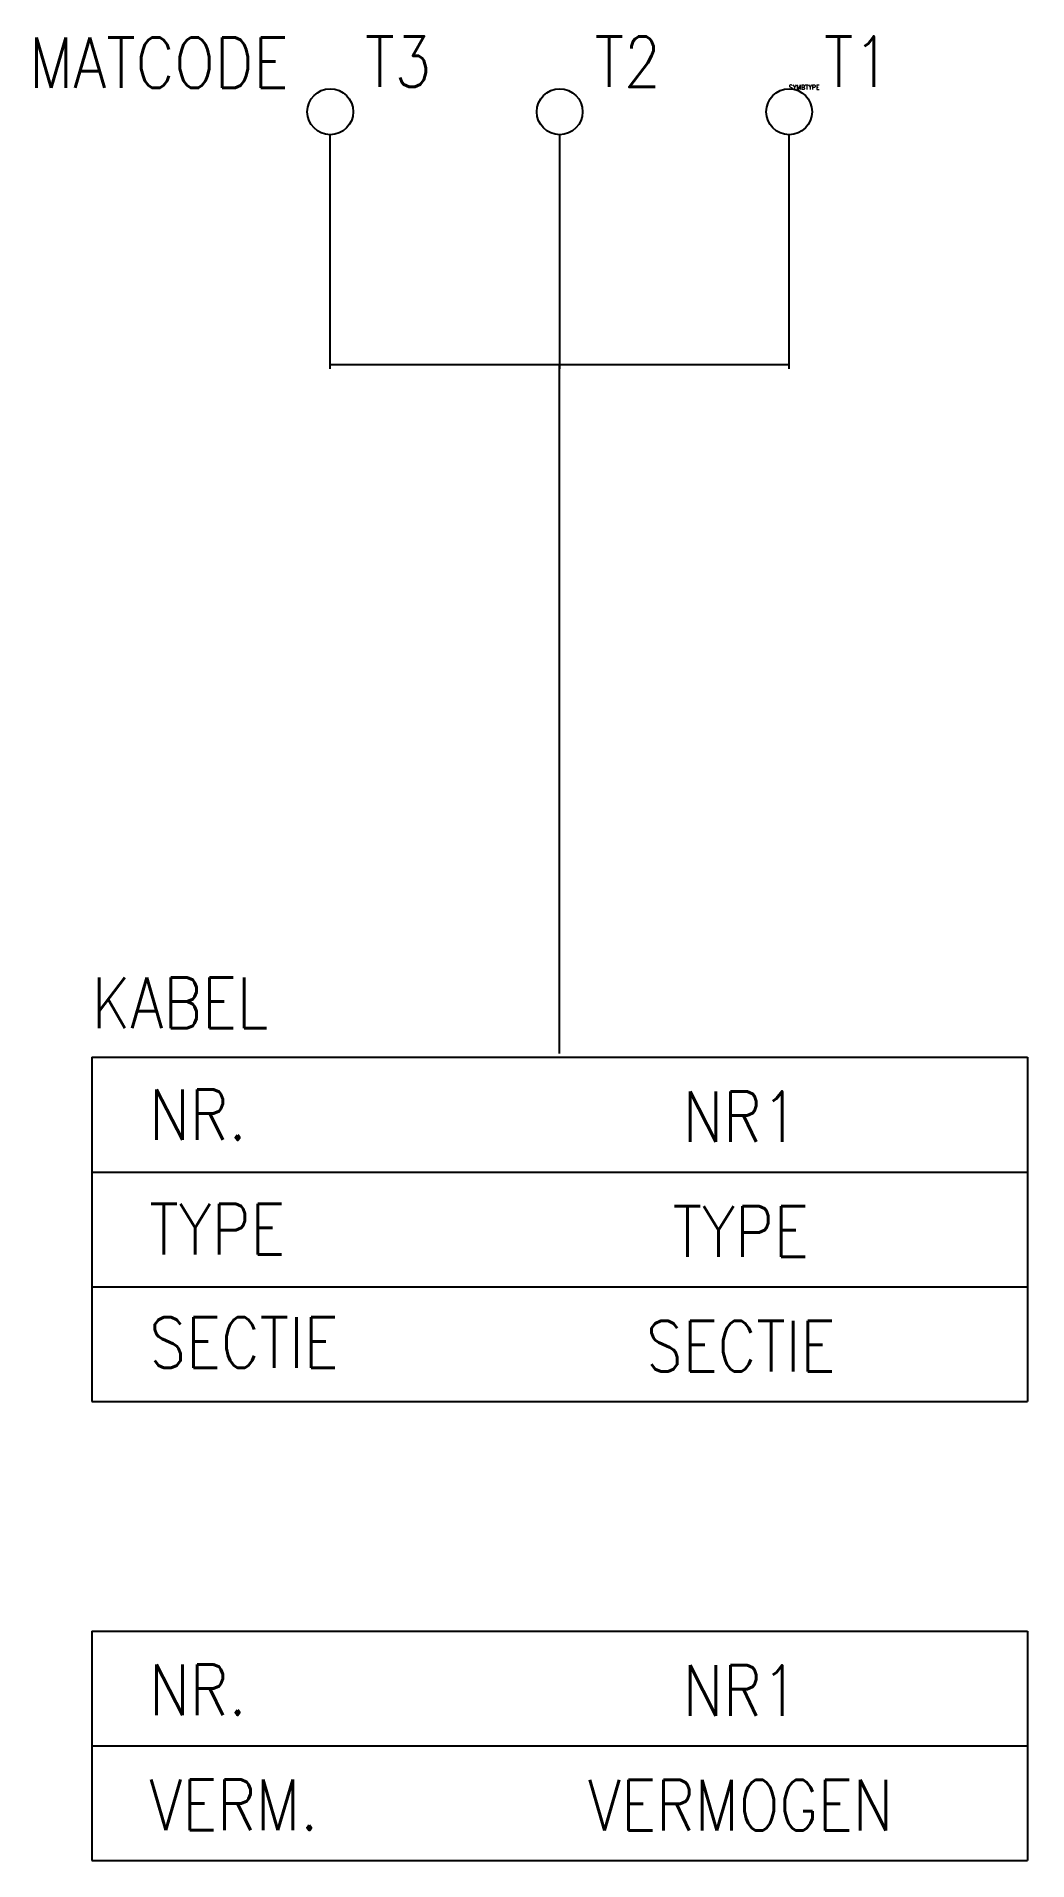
# Model space of a CAD drawing. Extents: x 47.2 to 90.4, y 42.8 to 122.3.
import ezdxf
from ezdxf.enums import TextEntityAlignment as Align

# ---------------------------------------------------------------- set-up
doc = ezdxf.new("R2010")
doc.units = 0
doc.header["$LTSCALE"] = 6
doc.header["$MEASUREMENT"] = 0
doc.linetypes.add('DASHED', pattern=[0.75, 0.5, -0.25])
doc.layers.get('0').update_dxf_attribs({"linetype": 'CONTINUOUS'})
for name, color, linetype in [('1', 8, 'CONTINUOUS'), ('10', 8, 'DASHED'), ('2', 62, 'CONTINUOUS')]:
    doc.layers.add(name, color=color, linetype=linetype)
doc.styles.add('ROMANS', font='ROMANS', dxfattribs={"width": 0.85})
doc.styles.get("Standard").update_dxf_attribs({"font": 'simplex', "width": 0.85})

msp = doc.modelspace()

# ---------------------------------------------------------------- linework, layer by layer
at = {"layer": '1'}
for p, q in [((60.017, 107.834), (60.017, 118.033)), ((70.017, 107.834), (70.017, 118.033)), ((80.017, 107.834), (80.017, 118.033)), ((49.629, 77.834), (90.405, 77.834)), ((49.629, 77.834), (49.629, 62.834)), ((90.405, 77.834), (90.405, 62.834)), ((49.629, 72.834), (90.405, 72.834)), ((49.629, 67.834), (90.405, 67.834)), ((49.629, 62.834), (90.405, 62.834)), ((49.629, 52.834), (90.405, 52.834)), ((49.629, 52.834), (49.629, 42.834)), ((90.405, 52.834), (90.405, 42.834)), ((49.629, 47.834), (90.405, 47.834)), ((49.629, 42.834), (90.405, 42.834))]:
    msp.add_line(p, q, dxfattribs=at)
for centre in [(60.017, 119.033), (70.017, 119.033), (80.017, 119.033)]:
    msp.add_circle(centre, 1, dxfattribs=at)
at = {"layer": '2'}
for p, q in [((80, 108), (60, 108)), ((70, 108), (70, 78))]:
    msp.add_line(p, q, dxfattribs=at)

# ---------------------------------------------------------------- texts
at = {"flags": 1}
msp.add_attdef('SYMBTYPE', (80, 120), 'GN', height=0.2, dxfattribs=at)
at = {"layer": '1', "style": 'ROMANS', "width": 0.85}
for s, p in [('KABEL', (49.619, 79.106)), ('NR.', (52.129, 74.23)), ('TYPE', (52.129, 69.246)), ('SECTIE', (52.129, 64.303)), ('NR.', (52.129, 49.173)), ('VERM.', (52.129, 44.159))]:
    msp.add_text(s, height=2.2, dxfattribs=at).set_placement(p)
at = {"layer": '1', "width": 0.85}
for tag, p in [('NR1', (77.905, 74.145)), ('TYPE', (77.905, 69.145)), ('SECTIE', (77.905, 64.145)), ('NR1', (77.905, 49.145)), ('VERMOGEN', (77.905, 44.145))]:
    msp.add_attdef(tag, text='', height=2.2, dxfattribs=at).set_placement(p, align=Align.CENTER)
at = {"layer": '10', "width": 0.85}
msp.add_attdef('MATCODE', text='', height=2.2, dxfattribs=at).set_placement((58.194, 120.071), align=Align.RIGHT)
for tag, p in [('T3', (61.536, 120.113)), ('T2', (71.536, 120.113)), ('T1', (81.536, 120.113))]:
    msp.add_attdef(tag, p, '', height=2.2, dxfattribs=at)

doc.saveas('drawing.dxf')
